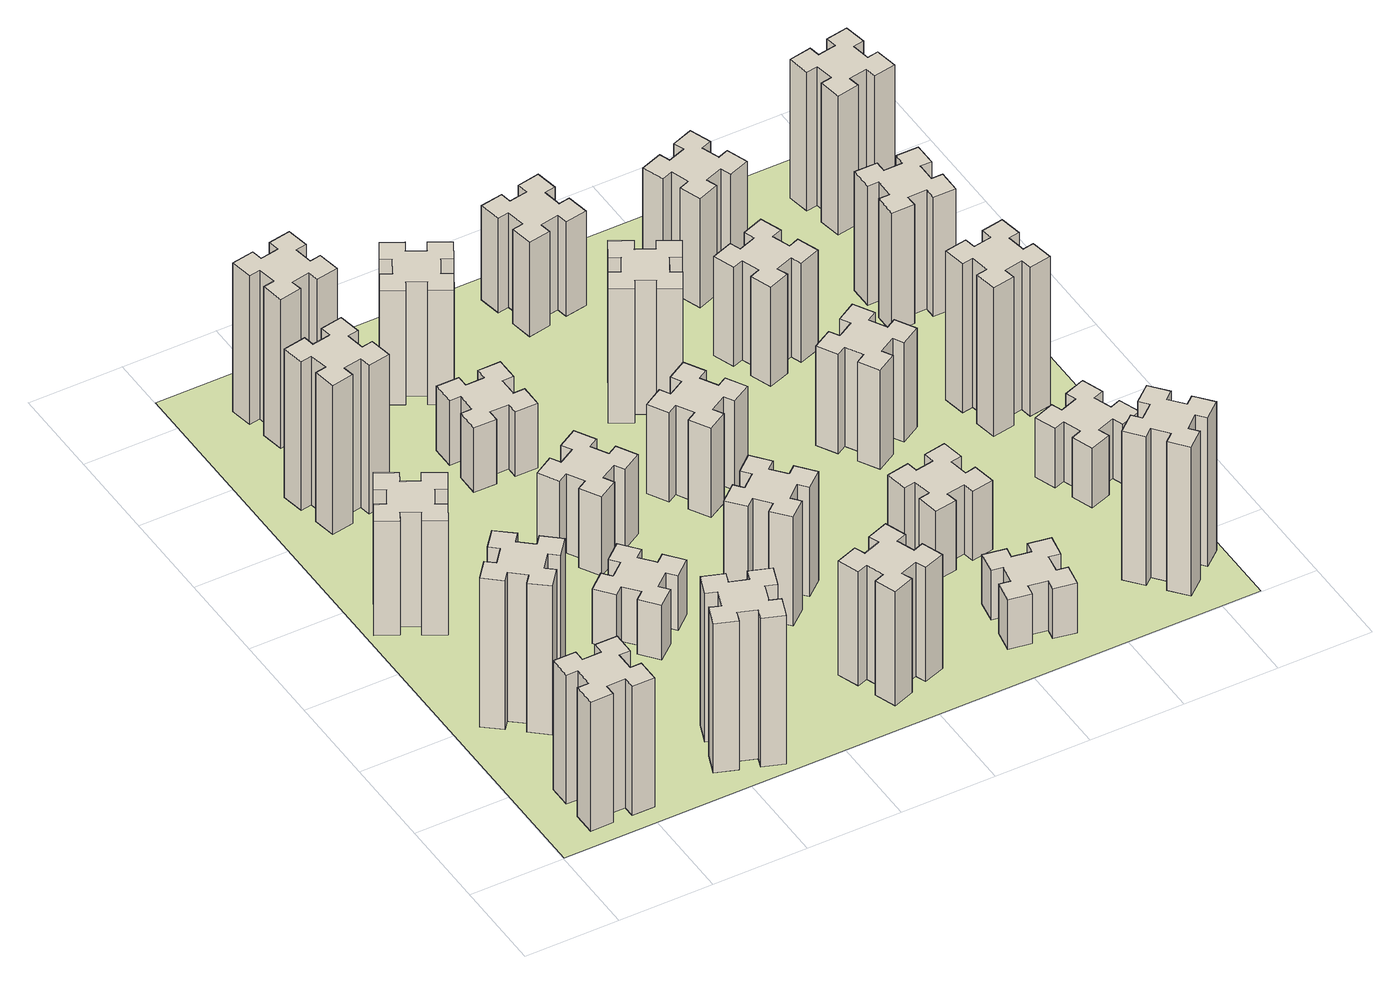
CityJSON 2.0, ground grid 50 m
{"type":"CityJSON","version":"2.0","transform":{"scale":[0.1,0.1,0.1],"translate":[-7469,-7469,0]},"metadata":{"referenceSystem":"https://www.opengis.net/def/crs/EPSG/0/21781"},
"CityObjects":{
"building1":{"type":"Building","attributes":{"class":"1000","function":"1000","usage":"1000","yearOfConstruction":2016,"roofType":"1000","measuredHeight":78,"storeysAboveGround":30,"storeysBelowGround":0},"geometry":[{"type":"Solid","lod":"1","boundaries":[[[[0,1,2,3,4,5,6,7,8,9,10,11,12,13,14,15,16,17,18,19]],[[17,16,20,21]],[[16,15,22,20]],[[15,14,23,22]],[[14,13,24,23]],[[13,12,25,24]],[[12,11,26,25]],[[11,10,27,26]],[[10,9,28,27]],[[9,8,29,28]],[[8,7,30,29]],[[7,6,31,30]],[[6,5,32,31]],[[5,4,33,32]],[[4,3,34,33]],[[3,2,35,34]],[[2,1,36,35]],[[1,0,37,36]],[[0,19,38,37]],[[19,18,39,38]],[[18,17,21,39]],[[24,25,26,27,28,29,30,31,32,33,34,35,36,37,38,39,21,20,22,23]]]]}]},
"building2":{"type":"Building","attributes":{"class":"1000","function":"1000","usage":"1000","yearOfConstruction":2016,"roofType":"1000","measuredHeight":90,"storeysAboveGround":30,"storeysBelowGround":0},"geometry":[{"type":"Solid","lod":"1","boundaries":[[[[40,41,42,43,44,45,46,47,48,49,50,51,52,53,54,55,56,57,58,59]],[[57,56,60,61]],[[56,55,62,60]],[[55,54,63,62]],[[54,53,64,63]],[[53,52,65,64]],[[52,51,66,65]],[[51,50,67,66]],[[50,49,68,67]],[[49,48,69,68]],[[48,47,70,69]],[[47,46,71,70]],[[46,45,72,71]],[[45,44,73,72]],[[44,43,74,73]],[[43,42,75,74]],[[42,41,76,75]],[[41,40,77,76]],[[40,59,78,77]],[[59,58,79,78]],[[58,57,61,79]],[[64,65,66,67,68,69,70,71,72,73,74,75,76,77,78,79,61,60,62,63]]]]}]},
"building3":{"type":"Building","attributes":{"class":"1000","function":"1000","usage":"1000","yearOfConstruction":2016,"roofType":"1000","measuredHeight":69,"storeysAboveGround":30,"storeysBelowGround":0},"geometry":[{"type":"Solid","lod":"1","boundaries":[[[[80,81,82,83,84,85,86,87,88,89,90,91,92,93,94,95,96,97,98,99]],[[97,96,100,101]],[[96,95,102,100]],[[95,94,103,102]],[[94,93,104,103]],[[93,92,105,104]],[[92,91,106,105]],[[91,90,107,106]],[[90,89,108,107]],[[89,88,109,108]],[[88,87,110,109]],[[87,86,111,110]],[[86,85,112,111]],[[85,84,113,112]],[[84,83,114,113]],[[83,82,115,114]],[[82,81,116,115]],[[81,80,117,116]],[[80,99,118,117]],[[99,98,119,118]],[[98,97,101,119]],[[104,105,106,107,108,109,110,111,112,113,114,115,116,117,118,119,101,100,102,103]]]]}]},
"building4":{"type":"Building","attributes":{"class":"1000","function":"1000","usage":"1000","yearOfConstruction":2016,"roofType":"1000","measuredHeight":90,"storeysAboveGround":30,"storeysBelowGround":0},"geometry":[{"type":"Solid","lod":"1","boundaries":[[[[120,121,122,123,124,125,126,127,128,129,130,131,132,133,134,135,136,137,138,139]],[[137,136,140,141]],[[136,135,142,140]],[[135,134,143,142]],[[134,133,144,143]],[[133,132,145,144]],[[132,131,146,145]],[[131,130,147,146]],[[130,129,148,147]],[[129,128,149,148]],[[128,127,150,149]],[[127,126,151,150]],[[126,125,152,151]],[[125,124,153,152]],[[124,123,154,153]],[[123,122,155,154]],[[122,121,156,155]],[[121,120,157,156]],[[120,139,158,157]],[[139,138,159,158]],[[138,137,141,159]],[[144,145,146,147,148,149,150,151,152,153,154,155,156,157,158,159,141,140,142,143]]]]}]},
"building5":{"type":"Building","attributes":{"class":"1000","function":"1000","usage":"1000","yearOfConstruction":2016,"roofType":"1000","measuredHeight":90,"storeysAboveGround":30,"storeysBelowGround":0},"geometry":[{"type":"Solid","lod":"1","boundaries":[[[[160,161,162,163,164,165,166,167,168,169,170,171,172,173,174,175,176,177,178,179]],[[177,176,180,181]],[[176,175,182,180]],[[175,174,183,182]],[[174,173,184,183]],[[173,172,185,184]],[[172,171,186,185]],[[171,170,187,186]],[[170,169,188,187]],[[169,168,189,188]],[[168,167,190,189]],[[167,166,191,190]],[[166,165,192,191]],[[165,164,193,192]],[[164,163,194,193]],[[163,162,195,194]],[[162,161,196,195]],[[161,160,197,196]],[[160,179,198,197]],[[179,178,199,198]],[[178,177,181,199]],[[184,185,186,187,188,189,190,191,192,193,194,195,196,197,198,199,181,180,182,183]]]]}]},
"building6":{"type":"Building","attributes":{"class":"1000","function":"1000","usage":"1000","yearOfConstruction":2016,"roofType":"1000","measuredHeight":90,"storeysAboveGround":30,"storeysBelowGround":0},"geometry":[{"type":"Solid","lod":"1","boundaries":[[[[200,201,202,203,204,205,206,207,208,209,210,211,212,213,214,215,216,217,218,219]],[[217,216,220,221]],[[216,215,222,220]],[[215,214,223,222]],[[214,213,224,223]],[[213,212,225,224]],[[212,211,226,225]],[[211,210,227,226]],[[210,209,228,227]],[[209,208,229,228]],[[208,207,230,229]],[[207,206,231,230]],[[206,205,232,231]],[[205,204,233,232]],[[204,203,234,233]],[[203,202,235,234]],[[202,201,236,235]],[[201,200,237,236]],[[200,219,238,237]],[[219,218,239,238]],[[218,217,221,239]],[[224,225,226,227,228,229,230,231,232,233,234,235,236,237,238,239,221,220,222,223]]]]}]},
"building7":{"type":"Building","attributes":{"class":"1000","function":"1000","usage":"1000","yearOfConstruction":2016,"roofType":"1000","measuredHeight":33,"storeysAboveGround":30,"storeysBelowGround":0},"geometry":[{"type":"Solid","lod":"1","boundaries":[[[[240,241,242,243,244,245,246,247,248,249,250,251,252,253,254,255,256,257,258,259]],[[257,256,260,261]],[[256,255,262,260]],[[255,254,263,262]],[[254,253,264,263]],[[253,252,265,264]],[[252,251,266,265]],[[251,250,267,266]],[[250,249,268,267]],[[249,248,269,268]],[[248,247,270,269]],[[247,246,271,270]],[[246,245,272,271]],[[245,244,273,272]],[[244,243,274,273]],[[243,242,275,274]],[[242,241,276,275]],[[241,240,277,276]],[[240,259,278,277]],[[259,258,279,278]],[[258,257,261,279]],[[264,265,266,267,268,269,270,271,272,273,274,275,276,277,278,279,261,260,262,263]]]]}]},
"building8":{"type":"Building","attributes":{"class":"1000","function":"1000","usage":"1000","yearOfConstruction":2016,"roofType":"1000","measuredHeight":48,"storeysAboveGround":30,"storeysBelowGround":0},"geometry":[{"type":"Solid","lod":"1","boundaries":[[[[280,281,282,283,284,285,286,287,288,289,290,291,292,293,294,295,296,297,298,299]],[[297,296,300,301]],[[296,295,302,300]],[[295,294,303,302]],[[294,293,304,303]],[[293,292,305,304]],[[292,291,306,305]],[[291,290,307,306]],[[290,289,308,307]],[[289,288,309,308]],[[288,287,310,309]],[[287,286,311,310]],[[286,285,312,311]],[[285,284,313,312]],[[284,283,314,313]],[[283,282,315,314]],[[282,281,316,315]],[[281,280,317,316]],[[280,299,318,317]],[[299,298,319,318]],[[298,297,301,319]],[[304,305,306,307,308,309,310,311,312,313,314,315,316,317,318,319,301,300,302,303]]]]}]},
"building9":{"type":"Building","attributes":{"class":"1000","function":"1000","usage":"1000","yearOfConstruction":2016,"roofType":"1000","measuredHeight":39,"storeysAboveGround":30,"storeysBelowGround":0},"geometry":[{"type":"Solid","lod":"1","boundaries":[[[[320,321,322,323,324,325,326,327,328,329,330,331,332,333,334,335,336,337,338,339]],[[337,336,340,341]],[[336,335,342,340]],[[335,334,343,342]],[[334,333,344,343]],[[333,332,345,344]],[[332,331,346,345]],[[331,330,347,346]],[[330,329,348,347]],[[329,328,349,348]],[[328,327,350,349]],[[327,326,351,350]],[[326,325,352,351]],[[325,324,353,352]],[[324,323,354,353]],[[323,322,355,354]],[[322,321,356,355]],[[321,320,357,356]],[[320,339,358,357]],[[339,338,359,358]],[[338,337,341,359]],[[344,345,346,347,348,349,350,351,352,353,354,355,356,357,358,359,341,340,342,343]]]]}]},
"building10":{"type":"Building","attributes":{"class":"1000","function":"1000","usage":"1000","yearOfConstruction":2016,"roofType":"1000","measuredHeight":69,"storeysAboveGround":30,"storeysBelowGround":0},"geometry":[{"type":"Solid","lod":"1","boundaries":[[[[360,361,362,363,364,365,366,367,368,369,370,371,372,373,374,375,376,377,378,379]],[[377,376,380,381]],[[376,375,382,380]],[[375,374,383,382]],[[374,373,384,383]],[[373,372,385,384]],[[372,371,386,385]],[[371,370,387,386]],[[370,369,388,387]],[[369,368,389,388]],[[368,367,390,389]],[[367,366,391,390]],[[366,365,392,391]],[[365,364,393,392]],[[364,363,394,393]],[[363,362,395,394]],[[362,361,396,395]],[[361,360,397,396]],[[360,379,398,397]],[[379,378,399,398]],[[378,377,381,399]],[[384,385,386,387,388,389,390,391,392,393,394,395,396,397,398,399,381,380,382,383]]]]}]},
"building11":{"type":"Building","attributes":{"class":"1000","function":"1000","usage":"1000","yearOfConstruction":2016,"roofType":"1000","measuredHeight":69,"storeysAboveGround":30,"storeysBelowGround":0},"geometry":[{"type":"Solid","lod":"1","boundaries":[[[[400,401,402,403,404,405,406,407,408,409,410,411,412,413,414,415,416,417,418,419]],[[417,416,420,421]],[[416,415,422,420]],[[415,414,423,422]],[[414,413,424,423]],[[413,412,425,424]],[[412,411,426,425]],[[411,410,427,426]],[[410,409,428,427]],[[409,408,429,428]],[[408,407,430,429]],[[407,406,431,430]],[[406,405,432,431]],[[405,404,433,432]],[[404,403,434,433]],[[403,402,435,434]],[[402,401,436,435]],[[401,400,437,436]],[[400,419,438,437]],[[419,418,439,438]],[[418,417,421,439]],[[424,425,426,427,428,429,430,431,432,433,434,435,436,437,438,439,421,420,422,423]]]]}]},
"building12":{"type":"Building","attributes":{"class":"1000","function":"1000","usage":"1000","yearOfConstruction":2016,"roofType":"1000","measuredHeight":66,"storeysAboveGround":30,"storeysBelowGround":0},"geometry":[{"type":"Solid","lod":"1","boundaries":[[[[440,441,442,443,444,445,446,447,448,449,450,451,452,453,454,455,456,457,458,459]],[[457,456,460,461]],[[456,455,462,460]],[[455,454,463,462]],[[454,453,464,463]],[[453,452,465,464]],[[452,451,466,465]],[[451,450,467,466]],[[450,449,468,467]],[[449,448,469,468]],[[448,447,470,469]],[[447,446,471,470]],[[446,445,472,471]],[[445,444,473,472]],[[444,443,474,473]],[[443,442,475,474]],[[442,441,476,475]],[[441,440,477,476]],[[440,459,478,477]],[[459,458,479,478]],[[458,457,461,479]],[[464,465,466,467,468,469,470,471,472,473,474,475,476,477,478,479,461,460,462,463]]]]}]},
"building13":{"type":"Building","attributes":{"class":"1000","function":"1000","usage":"1000","yearOfConstruction":2016,"roofType":"1000","measuredHeight":54,"storeysAboveGround":30,"storeysBelowGround":0},"geometry":[{"type":"Solid","lod":"1","boundaries":[[[[480,481,482,483,484,485,486,487,488,489,490,491,492,493,494,495,496,497,498,499]],[[497,496,500,501]],[[496,495,502,500]],[[495,494,503,502]],[[494,493,504,503]],[[493,492,505,504]],[[492,491,506,505]],[[491,490,507,506]],[[490,489,508,507]],[[489,488,509,508]],[[488,487,510,509]],[[487,486,511,510]],[[486,485,512,511]],[[485,484,513,512]],[[484,483,514,513]],[[483,482,515,514]],[[482,481,516,515]],[[481,480,517,516]],[[480,499,518,517]],[[499,498,519,518]],[[498,497,501,519]],[[504,505,506,507,508,509,510,511,512,513,514,515,516,517,518,519,501,500,502,503]]]]}]},
"building14":{"type":"Building","attributes":{"class":"1000","function":"1000","usage":"1000","yearOfConstruction":2016,"roofType":"1000","measuredHeight":81,"storeysAboveGround":30,"storeysBelowGround":0},"geometry":[{"type":"Solid","lod":"1","boundaries":[[[[520,521,522,523,524,525,526,527,528,529,530,531,532,533,534,535,536,537,538,539]],[[537,536,540,541]],[[536,535,542,540]],[[535,534,543,542]],[[534,533,544,543]],[[533,532,545,544]],[[532,531,546,545]],[[531,530,547,546]],[[530,529,548,547]],[[529,528,549,548]],[[528,527,550,549]],[[527,526,551,550]],[[526,525,552,551]],[[525,524,553,552]],[[524,523,554,553]],[[523,522,555,554]],[[522,521,556,555]],[[521,520,557,556]],[[520,539,558,557]],[[539,538,559,558]],[[538,537,541,559]],[[544,545,546,547,548,549,550,551,552,553,554,555,556,557,558,559,541,540,542,543]]]]}]},
"building15":{"type":"Building","attributes":{"class":"1000","function":"1000","usage":"1000","yearOfConstruction":2016,"roofType":"1000","measuredHeight":30,"storeysAboveGround":30,"storeysBelowGround":0},"geometry":[{"type":"Solid","lod":"1","boundaries":[[[[560,561,562,563,564,565,566,567,568,569,570,571,572,573,574,575,576,577,578,579]],[[577,576,580,581]],[[576,575,582,580]],[[575,574,583,582]],[[574,573,584,583]],[[573,572,585,584]],[[572,571,586,585]],[[571,570,587,586]],[[570,569,588,587]],[[569,568,589,588]],[[568,567,590,589]],[[567,566,591,590]],[[566,565,592,591]],[[565,564,593,592]],[[564,563,594,593]],[[563,562,595,594]],[[562,561,596,595]],[[561,560,597,596]],[[560,579,598,597]],[[579,578,599,598]],[[578,577,581,599]],[[584,585,586,587,588,589,590,591,592,593,594,595,596,597,598,599,581,580,582,583]]]]}]},
"building16":{"type":"Building","attributes":{"class":"1000","function":"1000","usage":"1000","yearOfConstruction":2016,"roofType":"1000","measuredHeight":57,"storeysAboveGround":30,"storeysBelowGround":0},"geometry":[{"type":"Solid","lod":"1","boundaries":[[[[600,601,602,603,604,605,606,607,608,609,610,611,612,613,614,615,616,617,618,619]],[[617,616,620,621]],[[616,615,622,620]],[[615,614,623,622]],[[614,613,624,623]],[[613,612,625,624]],[[612,611,626,625]],[[611,610,627,626]],[[610,609,628,627]],[[609,608,629,628]],[[608,607,630,629]],[[607,606,631,630]],[[606,605,632,631]],[[605,604,633,632]],[[604,603,634,633]],[[603,602,635,634]],[[602,601,636,635]],[[601,600,637,636]],[[600,619,638,637]],[[619,618,639,638]],[[618,617,621,639]],[[624,625,626,627,628,629,630,631,632,633,634,635,636,637,638,639,621,620,622,623]]]]}]},
"building17":{"type":"Building","attributes":{"class":"1000","function":"1000","usage":"1000","yearOfConstruction":2016,"roofType":"1000","measuredHeight":42,"storeysAboveGround":30,"storeysBelowGround":0},"geometry":[{"type":"Solid","lod":"1","boundaries":[[[[640,641,642,643,644,645,646,647,648,649,650,651,652,653,654,655,656,657,658,659]],[[657,656,660,661]],[[656,655,662,660]],[[655,654,663,662]],[[654,653,664,663]],[[653,652,665,664]],[[652,651,666,665]],[[651,650,667,666]],[[650,649,668,667]],[[649,648,669,668]],[[648,647,670,669]],[[647,646,671,670]],[[646,645,672,671]],[[645,644,673,672]],[[644,643,674,673]],[[643,642,675,674]],[[642,641,676,675]],[[641,640,677,676]],[[640,659,678,677]],[[659,658,679,678]],[[658,657,661,679]],[[664,665,666,667,668,669,670,671,672,673,674,675,676,677,678,679,661,660,662,663]]]]}]},
"building18":{"type":"Building","attributes":{"class":"1000","function":"1000","usage":"1000","yearOfConstruction":2016,"roofType":"1000","measuredHeight":60,"storeysAboveGround":30,"storeysBelowGround":0},"geometry":[{"type":"Solid","lod":"1","boundaries":[[[[680,681,682,683,684,685,686,687,688,689,690,691,692,693,694,695,696,697,698,699]],[[697,696,700,701]],[[696,695,702,700]],[[695,694,703,702]],[[694,693,704,703]],[[693,692,705,704]],[[692,691,706,705]],[[691,690,707,706]],[[690,689,708,707]],[[689,688,709,708]],[[688,687,710,709]],[[687,686,711,710]],[[686,685,712,711]],[[685,684,713,712]],[[684,683,714,713]],[[683,682,715,714]],[[682,681,716,715]],[[681,680,717,716]],[[680,699,718,717]],[[699,698,719,718]],[[698,697,701,719]],[[704,705,706,707,708,709,710,711,712,713,714,715,716,717,718,719,701,700,702,703]]]]}]},
"building19":{"type":"Building","attributes":{"class":"1000","function":"1000","usage":"1000","yearOfConstruction":2016,"roofType":"1000","measuredHeight":60,"storeysAboveGround":30,"storeysBelowGround":0},"geometry":[{"type":"Solid","lod":"1","boundaries":[[[[720,721,722,723,724,725,726,727,728,729,730,731,732,733,734,735,736,737,738,739]],[[737,736,740,741]],[[736,735,742,740]],[[735,734,743,742]],[[734,733,744,743]],[[733,732,745,744]],[[732,731,746,745]],[[731,730,747,746]],[[730,729,748,747]],[[729,728,749,748]],[[728,727,750,749]],[[727,726,751,750]],[[726,725,752,751]],[[725,724,753,752]],[[724,723,754,753]],[[723,722,755,754]],[[722,721,756,755]],[[721,720,757,756]],[[720,739,758,757]],[[739,738,759,758]],[[738,737,741,759]],[[744,745,746,747,748,749,750,751,752,753,754,755,756,757,758,759,741,740,742,743]]]]}]},
"building20":{"type":"Building","attributes":{"class":"1000","function":"1000","usage":"1000","yearOfConstruction":2016,"roofType":"1000","measuredHeight":90,"storeysAboveGround":30,"storeysBelowGround":0},"geometry":[{"type":"Solid","lod":"1","boundaries":[[[[760,761,762,763,764,765,766,767,768,769,770,771,772,773,774,775,776,777,778,779]],[[777,776,780,781]],[[776,775,782,780]],[[775,774,783,782]],[[774,773,784,783]],[[773,772,785,784]],[[772,771,786,785]],[[771,770,787,786]],[[770,769,788,787]],[[769,768,789,788]],[[768,767,790,789]],[[767,766,791,790]],[[766,765,792,791]],[[765,764,793,792]],[[764,763,794,793]],[[763,762,795,794]],[[762,761,796,795]],[[761,760,797,796]],[[760,779,798,797]],[[779,778,799,798]],[[778,777,781,799]],[[784,785,786,787,788,789,790,791,792,793,794,795,796,797,798,799,781,780,782,783]]]]}]},
"building21":{"type":"Building","attributes":{"class":"1000","function":"1000","usage":"1000","yearOfConstruction":2016,"roofType":"1000","measuredHeight":66,"storeysAboveGround":30,"storeysBelowGround":0},"geometry":[{"type":"Solid","lod":"1","boundaries":[[[[800,801,802,803,804,805,806,807,808,809,810,811,812,813,814,815,816,817,818,819]],[[817,816,820,821]],[[816,815,822,820]],[[815,814,823,822]],[[814,813,824,823]],[[813,812,825,824]],[[812,811,826,825]],[[811,810,827,826]],[[810,809,828,827]],[[809,808,829,828]],[[808,807,830,829]],[[807,806,831,830]],[[806,805,832,831]],[[805,804,833,832]],[[804,803,834,833]],[[803,802,835,834]],[[802,801,836,835]],[[801,800,837,836]],[[800,819,838,837]],[[819,818,839,838]],[[818,817,821,839]],[[824,825,826,827,828,829,830,831,832,833,834,835,836,837,838,839,821,820,822,823]]]]}]},
"building22":{"type":"Building","attributes":{"class":"1000","function":"1000","usage":"1000","yearOfConstruction":2016,"roofType":"1000","measuredHeight":36,"storeysAboveGround":30,"storeysBelowGround":0},"geometry":[{"type":"Solid","lod":"1","boundaries":[[[[840,841,842,843,844,845,846,847,848,849,850,851,852,853,854,855,856,857,858,859]],[[857,856,860,861]],[[856,855,862,860]],[[855,854,863,862]],[[854,853,864,863]],[[853,852,865,864]],[[852,851,866,865]],[[851,850,867,866]],[[850,849,868,867]],[[849,848,869,868]],[[848,847,870,869]],[[847,846,871,870]],[[846,845,872,871]],[[845,844,873,872]],[[844,843,874,873]],[[843,842,875,874]],[[842,841,876,875]],[[841,840,877,876]],[[840,859,878,877]],[[859,858,879,878]],[[858,857,861,879]],[[864,865,866,867,868,869,870,871,872,873,874,875,876,877,878,879,861,860,862,863]]]]}]},
"building23":{"type":"Building","attributes":{"class":"1000","function":"1000","usage":"1000","yearOfConstruction":2016,"roofType":"1000","measuredHeight":90,"storeysAboveGround":30,"storeysBelowGround":0},"geometry":[{"type":"Solid","lod":"1","boundaries":[[[[880,881,882,883,884,885,886,887,888,889,890,891,892,893,894,895,896,897,898,899]],[[897,896,900,901]],[[896,895,902,900]],[[895,894,903,902]],[[894,893,904,903]],[[893,892,905,904]],[[892,891,906,905]],[[891,890,907,906]],[[890,889,908,907]],[[889,888,909,908]],[[888,887,910,909]],[[887,886,911,910]],[[886,885,912,911]],[[885,884,913,912]],[[884,883,914,913]],[[883,882,915,914]],[[882,881,916,915]],[[881,880,917,916]],[[880,899,918,917]],[[899,898,919,918]],[[898,897,901,919]],[[904,905,906,907,908,909,910,911,912,913,914,915,916,917,918,919,901,900,902,903]]]]}]},
"building24":{"type":"Building","attributes":{"class":"1000","function":"1000","usage":"1000","yearOfConstruction":2016,"roofType":"1000","measuredHeight":72,"storeysAboveGround":30,"storeysBelowGround":0},"geometry":[{"type":"Solid","lod":"1","boundaries":[[[[920,921,922,923,924,925,926,927,928,929,930,931,932,933,934,935,936,937,938,939]],[[937,936,940,941]],[[936,935,942,940]],[[935,934,943,942]],[[934,933,944,943]],[[933,932,945,944]],[[932,931,946,945]],[[931,930,947,946]],[[930,929,948,947]],[[929,928,949,948]],[[928,927,950,949]],[[927,926,951,950]],[[926,925,952,951]],[[925,924,953,952]],[[924,923,954,953]],[[923,922,955,954]],[[922,921,956,955]],[[921,920,957,956]],[[920,939,958,957]],[[939,938,959,958]],[[938,937,941,959]],[[944,945,946,947,948,949,950,951,952,953,954,955,956,957,958,959,941,940,942,943]]]]}]},
"building25":{"type":"Building","attributes":{"class":"1000","function":"1000","usage":"1000","yearOfConstruction":2016,"roofType":"1000","measuredHeight":84,"storeysAboveGround":30,"storeysBelowGround":0},"geometry":[{"type":"Solid","lod":"1","boundaries":[[[[960,961,962,963,964,965,966,967,968,969,970,971,972,973,974,975,976,977,978,979]],[[977,976,980,981]],[[976,975,982,980]],[[975,974,983,982]],[[974,973,984,983]],[[973,972,985,984]],[[972,971,986,985]],[[971,970,987,986]],[[970,969,988,987]],[[969,968,989,988]],[[968,967,990,989]],[[967,966,991,990]],[[966,965,992,991]],[[965,964,993,992]],[[964,963,994,993]],[[963,962,995,994]],[[962,961,996,995]],[[961,960,997,996]],[[960,979,998,997]],[[979,978,999,998]],[[978,977,981,999]],[[984,985,986,987,988,989,990,991,992,993,994,995,996,997,998,999,981,980,982,983]]]]}]},
"landuse1":{"type":"LandUse","attributes":{"name":"plot1","function":"1010"},"geometry":[{"type":"MultiSurface","lod":"1","boundaries":[[[1000,1001,1002,1003]]]}]}
},
"vertices":[
[265,325,0],[265,225,0],[205,225,0],[205,105,0],[325,105,0],[325,165,0],[425,165,0],[425,105,0],[545,105,0],[545,225,0],[485,225,0],[485,325,0],[545,325,0],[545,445,0],[425,445,0],[425,385,0],[325,385,0],[325,445,0],[205,445,0],[205,325,0],[325,385,780],[325,445,780],[425,385,780],[425,445,780],[545,445,780],[545,325,780],[485,325,780],[485,225,780],[545,225,780],[545,105,780],[425,105,780],[425,165,780],[325,165,780],[325,105,780],[205,105,780],[205,225,780],[265,225,780],[265,325,780],[205,325,780],[205,445,780],
[484,1067,0],[408,1132,0],[446,1178,0],[354,1255,0],[277,1163,0],[323,1124,0],[259,1048,0],[213,1086,0],[136,994,0],[228,917,0],[266,963,0],[343,899,0],[304,853,0],[396,776,0],[473,868,0],[427,906,0],[492,983,0],[538,944,0],[615,1036,0],[523,1113,0],[492,983,900],[538,944,900],[427,906,900],[473,868,900],[396,776,900],[304,853,900],[343,899,900],[266,963,900],[228,917,900],[136,994,900],[213,1086,900],[259,1048,900],[323,1124,900],[277,1163,900],[354,1255,900],[446,1178,900],[408,1132,900],[484,1067,900],[523,1113,900],[615,1036,900],
[374,1926,0],[287,1976,0],[317,2028,0],[213,2088,0],[153,1984,0],[205,1954,0],[155,1867,0],[103,1897,0],[43,1793,0],[147,1733,0],[177,1785,0],[264,1735,0],[234,1683,0],[338,1623,0],[398,1727,0],[346,1757,0],[396,1844,0],[448,1814,0],[508,1918,0],[404,1978,0],[396,1844,690],[448,1814,690],[346,1757,690],[398,1727,690],[338,1623,690],[234,1683,690],[264,1735,690],[177,1785,690],[147,1733,690],[43,1793,690],[103,1897,690],[155,1867,690],[205,1954,690],[153,1984,690],[213,2088,690],[317,2028,690],[287,1976,690],[374,1926,690],[404,1978,690],[508,1918,690],
[405,2812,0],[307,2795,0],[297,2854,0],[178,2833,0],[199,2715,0],[258,2725,0],[276,2627,0],[217,2617,0],[237,2498,0],[356,2519,0],[345,2578,0],[444,2596,0],[454,2537,0],[572,2557,0],[551,2676,0],[492,2665,0],[475,2764,0],[534,2774,0],[513,2892,0],[395,2871,0],[475,2764,900],[534,2774,900],[492,2665,900],[551,2676,900],[572,2557,900],[454,2537,900],[444,2596,900],[345,2578,900],[356,2519,900],[237,2498,900],[217,2617,900],[276,2627,900],[258,2725,900],[199,2715,900],[178,2833,900],[297,2854,900],[307,2795,900],[405,2812,900],[395,2871,900],[513,2892,900],
[1029,360,0],[995,266,0],[939,287,0],[897,174,0],[1010,133,0],[1031,189,0],[1125,155,0],[1104,99,0],[1217,57,0],[1258,170,0],[1202,191,0],[1236,285,0],[1292,264,0],[1333,377,0],[1220,418,0],[1200,362,0],[1106,396,0],[1127,452,0],[1014,493,0],[973,380,0],[1106,396,900],[1127,452,900],[1200,362,900],[1220,418,900],[1333,377,900],[1292,264,900],[1236,285,900],[1202,191,900],[1258,170,900],[1217,57,900],[1104,99,900],[1125,155,900],[1031,189,900],[1010,133,900],[897,174,900],[939,287,900],[995,266,900],[1029,360,900],[973,380,900],[1014,493,900],
[592,3305,0],[575,3404,0],[634,3414,0],[613,3532,0],[495,3511,0],[505,3452,0],[407,3435,0],[397,3494,0],[278,3473,0],[299,3355,0],[358,3365,0],[376,3267,0],[317,3257,0],[337,3138,0],[456,3159,0],[445,3218,0],[544,3236,0],[554,3177,0],[672,3197,0],[651,3316,0],[544,3236,900],[554,3177,900],[445,3218,900],[456,3159,900],[337,3138,900],[317,3257,900],[376,3267,900],[358,3365,900],[299,3355,900],[278,3473,900],[397,3494,900],[407,3435,900],[505,3452,900],[495,3511,900],[613,3532,900],[634,3414,900],[575,3404,900],[592,3305,900],[651,3316,900],[672,3197,900],
[1083,1332,0],[1006,1267,0],[968,1313,0],[876,1236,0],[953,1144,0],[999,1183,0],[1063,1106,0],[1017,1068,0],[1094,976,0],[1186,1053,0],[1148,1099,0],[1224,1163,0],[1263,1117,0],[1355,1194,0],[1278,1286,0],[1232,1248,0],[1167,1324,0],[1213,1363,0],[1136,1455,0],[1044,1378,0],[1167,1324,330],[1213,1363,330],[1232,1248,330],[1278,1286,330],[1355,1194,330],[1263,1117,330],[1224,1163,330],[1148,1099,330],[1186,1053,330],[1094,976,330],[1017,1068,330],[1063,1106,330],[999,1183,330],[953,1144,330],[876,1236,330],[968,1313,330],[1006,1267,330],[1083,1332,330],[1044,1378,330],[1136,1455,330],
[1095,1844,0],[1145,1757,0],[1093,1727,0],[1153,1623,0],[1257,1683,0],[1227,1735,0],[1314,1785,0],[1344,1733,0],[1448,1793,0],[1388,1897,0],[1336,1867,0],[1286,1954,0],[1338,1984,0],[1278,2088,0],[1174,2028,0],[1204,1976,0],[1117,1926,0],[1087,1978,0],[983,1918,0],[1043,1814,0],[1117,1926,480],[1087,1978,480],[1204,1976,480],[1174,2028,480],[1278,2088,480],[1338,1984,480],[1286,1954,480],[1336,1867,480],[1388,1897,480],[1448,1793,480],[1344,1733,480],[1314,1785,480],[1227,1735,480],[1257,1683,480],[1153,1623,480],[1093,1727,480],[1145,1757,480],[1095,1844,480],[1043,1814,480],[983,1918,480],
[1005,2645,0],[1005,2545,0],[945,2545,0],[945,2425,0],[1065,2425,0],[1065,2485,0],[1165,2485,0],[1165,2425,0],[1285,2425,0],[1285,2545,0],[1225,2545,0],[1225,2645,0],[1285,2645,0],[1285,2765,0],[1165,2765,0],[1165,2705,0],[1065,2705,0],[1065,2765,0],[945,2765,0],[945,2645,0],[1065,2705,390],[1065,2765,390],[1165,2705,390],[1165,2765,390],[1285,2765,390],[1285,2645,390],[1225,2645,390],[1225,2545,390],[1285,2545,390],[1285,2425,390],[1165,2425,390],[1165,2485,390],[1065,2485,390],[1065,2425,390],[945,2425,390],[945,2545,390],[1005,2545,390],[1005,2645,390],[945,2645,390],[945,2765,390],
[1965,496,0],[1871,462,0],[1850,518,0],[1737,477,0],[1779,364,0],[1835,385,0],[1869,291,0],[1813,270,0],[1854,157,0],[1967,199,0],[1946,255,0],[2040,289,0],[2060,233,0],[2173,274,0],[2132,387,0],[2076,366,0],[2042,460,0],[2098,480,0],[2057,593,0],[1944,552,0],[2042,460,690],[2098,480,690],[2076,366,690],[2132,387,690],[2173,274,690],[2060,233,690],[2040,289,690],[1946,255,690],[1967,199,690],[1854,157,690],[1813,270,690],[1869,291,690],[1835,385,690],[1779,364,690],[1737,477,690],[1850,518,690],[1871,462,690],[1965,496,690],[1944,552,690],[2057,593,690],
[1186,3137,0],[1236,3224,0],[1288,3194,0],[1348,3298,0],[1244,3358,0],[1214,3306,0],[1127,3356,0],[1157,3408,0],[1053,3468,0],[993,3364,0],[1045,3334,0],[995,3247,0],[943,3277,0],[883,3173,0],[987,3113,0],[1017,3165,0],[1104,3115,0],[1074,3063,0],[1178,3003,0],[1238,3107,0],[1104,3115,690],[1074,3063,690],[1017,3165,690],[987,3113,690],[883,3173,690],[943,3277,690],[995,3247,690],[1045,3334,690],[993,3364,690],[1053,3468,690],[1157,3408,690],[1127,3356,690],[1214,3306,690],[1244,3358,690],[1348,3298,690],[1288,3194,690],[1236,3224,690],[1186,3137,690],[1238,3107,690],[1178,3003,690],
[1788,999,0],[1864,1063,0],[1903,1017,0],[1995,1094,0],[1918,1186,0],[1872,1148,0],[1807,1224,0],[1853,1263,0],[1776,1355,0],[1684,1278,0],[1723,1232,0],[1646,1167,0],[1608,1213,0],[1516,1136,0],[1593,1044,0],[1639,1083,0],[1703,1006,0],[1657,968,0],[1734,876,0],[1826,953,0],[1703,1006,660],[1657,968,660],[1639,1083,660],[1593,1044,660],[1516,1136,660],[1608,1213,660],[1646,1167,660],[1723,1232,660],[1684,1278,660],[1776,1355,660],[1853,1263,660],[1807,1224,660],[1872,1148,660],[1918,1186,660],[1995,1094,660],[1903,1017,660],[1864,1063,660],[1788,999,660],[1826,953,660],[1734,876,660],
[1844,2076,0],[1757,2026,0],[1727,2078,0],[1623,2018,0],[1683,1914,0],[1735,1944,0],[1785,1857,0],[1733,1827,0],[1793,1723,0],[1897,1783,0],[1867,1835,0],[1954,1885,0],[1984,1833,0],[2088,1893,0],[2028,1997,0],[1976,1967,0],[1926,2054,0],[1978,2084,0],[1918,2188,0],[1814,2128,0],[1926,2054,540],[1978,2084,540],[1976,1967,540],[2028,1997,540],[2088,1893,540],[1984,1833,540],[1954,1885,540],[1867,1835,540],[1897,1783,540],[1793,1723,540],[1733,1827,540],[1785,1857,540],[1735,1944,540],[1683,1914,540],[1623,2018,540],[1727,2078,540],[1757,2026,540],[1844,2076,540],[1814,2128,540],[1918,2188,540],
[2054,2666,0],[1967,2716,0],[1997,2768,0],[1893,2828,0],[1833,2724,0],[1885,2694,0],[1835,2607,0],[1783,2637,0],[1723,2533,0],[1827,2473,0],[1857,2525,0],[1944,2475,0],[1914,2423,0],[2018,2363,0],[2078,2467,0],[2026,2497,0],[2076,2584,0],[2128,2554,0],[2188,2658,0],[2084,2718,0],[2076,2584,810],[2128,2554,810],[2026,2497,810],[2078,2467,810],[2018,2363,810],[1914,2423,810],[1944,2475,810],[1857,2525,810],[1827,2473,810],[1723,2533,810],[1783,2637,810],[1835,2607,810],[1885,2694,810],[1833,2724,810],[1893,2828,810],[1997,2768,810],[1967,2716,810],[2054,2666,810],[2084,2718,810],[2188,2658,810],
[2596,444,0],[2578,345,0],[2519,356,0],[2498,237,0],[2617,217,0],[2627,276,0],[2725,258,0],[2715,199,0],[2833,178,0],[2854,297,0],[2795,307,0],[2812,405,0],[2871,395,0],[2892,513,0],[2774,534,0],[2764,475,0],[2665,492,0],[2676,551,0],[2557,572,0],[2537,454,0],[2665,492,300],[2676,551,300],[2764,475,300],[2774,534,300],[2892,513,300],[2871,395,300],[2812,405,300],[2795,307,300],[2854,297,300],[2833,178,300],[2715,199,300],[2725,258,300],[2627,276,300],[2617,217,300],[2498,237,300],[2519,356,300],[2578,345,300],[2596,444,300],[2537,454,300],[2557,572,300],
[1738,3465,0],[1756,3367,0],[1697,3357,0],[1717,3238,0],[1836,3259,0],[1825,3318,0],[1924,3336,0],[1934,3277,0],[2052,3297,0],[2031,3416,0],[1972,3405,0],[1955,3504,0],[2014,3514,0],[1993,3632,0],[1875,3611,0],[1885,3552,0],[1787,3535,0],[1777,3594,0],[1658,3573,0],[1679,3455,0],[1787,3535,570],[1777,3594,570],[1885,3552,570],[1875,3611,570],[1993,3632,570],[2014,3514,570],[1955,3504,570],[1972,3405,570],[2031,3416,570],[2052,3297,570],[1934,3277,570],[1924,3336,570],[1825,3318,570],[1836,3259,570],[1717,3238,570],[1697,3357,570],[1756,3367,570],[1738,3465,570],[1679,3455,570],[1658,3573,570],
[2625,1132,0],[2527,1115,0],[2517,1174,0],[2398,1153,0],[2419,1035,0],[2478,1045,0],[2496,947,0],[2437,937,0],[2457,818,0],[2576,839,0],[2565,898,0],[2664,916,0],[2674,857,0],[2792,877,0],[2771,996,0],[2712,985,0],[2695,1084,0],[2754,1094,0],[2733,1212,0],[2615,1191,0],[2695,1084,420],[2754,1094,420],[2712,985,420],[2771,996,420],[2792,877,420],[2674,857,420],[2664,916,420],[2565,898,420],[2576,839,420],[2457,818,420],[2437,937,420],[2496,947,420],[2478,1045,420],[2419,1035,420],[2398,1153,420],[2517,1174,420],[2527,1115,420],[2625,1132,420],[2615,1191,420],[2733,1212,420],
[2816,1867,0],[2766,1954,0],[2818,1984,0],[2758,2088,0],[2654,2028,0],[2684,1976,0],[2597,1926,0],[2567,1978,0],[2463,1918,0],[2523,1814,0],[2575,1844,0],[2625,1757,0],[2573,1727,0],[2633,1623,0],[2737,1683,0],[2707,1735,0],[2794,1785,0],[2824,1733,0],[2928,1793,0],[2868,1897,0],[2794,1785,600],[2824,1733,600],[2707,1735,600],[2737,1683,600],[2633,1623,600],[2573,1727,600],[2625,1757,600],[2575,1844,600],[2523,1814,600],[2463,1918,600],[2567,1978,600],[2597,1926,600],[2684,1976,600],[2654,2028,600],[2758,2088,600],[2818,1984,600],[2766,1954,600],[2816,1867,600],[2868,1897,600],[2928,1793,600],
[2586,2475,0],[2680,2509,0],[2700,2453,0],[2813,2494,0],[2772,2607,0],[2716,2586,0],[2682,2680,0],[2738,2700,0],[2697,2813,0],[2584,2772,0],[2605,2716,0],[2511,2682,0],[2490,2738,0],[2377,2697,0],[2419,2584,0],[2475,2605,0],[2509,2511,0],[2453,2490,0],[2494,2377,0],[2607,2419,0],[2509,2511,600],[2453,2490,600],[2475,2605,600],[2419,2584,600],[2377,2697,600],[2490,2738,600],[2511,2682,600],[2605,2716,600],[2584,2772,600],[2697,2813,600],[2738,2700,600],[2682,2680,600],[2716,2586,600],[2772,2607,600],[2813,2494,600],[2700,2453,600],[2680,2509,600],[2586,2475,600],[2607,2419,600],[2494,2377,600],
[3468,259,0],[3544,323,0],[3583,277,0],[3675,354,0],[3598,446,0],[3552,408,0],[3487,484,0],[3533,523,0],[3456,615,0],[3364,538,0],[3403,492,0],[3326,427,0],[3288,473,0],[3196,396,0],[3273,304,0],[3319,343,0],[3383,266,0],[3337,228,0],[3414,136,0],[3506,213,0],[3383,266,900],[3337,228,900],[3319,343,900],[3273,304,900],[3196,396,900],[3288,473,900],[3326,427,900],[3403,492,900],[3364,538,900],[3456,615,900],[3533,523,900],[3487,484,900],[3552,408,900],[3598,446,900],[3675,354,900],[3583,277,900],[3544,323,900],[3468,259,900],[3506,213,900],[3414,136,900],
[2716,3226,0],[2682,3320,0],[2738,3340,0],[2697,3453,0],[2584,3412,0],[2605,3356,0],[2511,3322,0],[2490,3378,0],[2377,3337,0],[2419,3224,0],[2475,3245,0],[2509,3151,0],[2453,3130,0],[2494,3017,0],[2607,3059,0],[2586,3115,0],[2680,3149,0],[2700,3093,0],[2813,3134,0],[2772,3247,0],[2680,3149,660],[2700,3093,660],[2586,3115,660],[2607,3059,660],[2494,3017,660],[2453,3130,660],[2509,3151,660],[2475,3245,660],[2419,3224,660],[2377,3337,660],[2490,3378,660],[2511,3322,660],[2605,3356,660],[2584,3412,660],[2697,3453,660],[2738,3340,660],[2682,3320,660],[2716,3226,660],[2772,3247,660],[2813,3134,660],
[3315,1125,0],[3349,1031,0],[3293,1010,0],[3334,897,0],[3447,939,0],[3426,995,0],[3520,1029,0],[3540,973,0],[3653,1014,0],[3612,1127,0],[3556,1106,0],[3522,1200,0],[3578,1220,0],[3537,1333,0],[3424,1292,0],[3445,1236,0],[3351,1202,0],[3330,1258,0],[3217,1217,0],[3259,1104,0],[3351,1202,360],[3330,1258,360],[3445,1236,360],[3424,1292,360],[3537,1333,360],[3578,1220,360],[3522,1200,360],[3556,1106,360],[3612,1127,360],[3653,1014,360],[3540,973,360],[3520,1029,360],[3426,995,360],[3447,939,360],[3334,897,360],[3293,1010,360],[3349,1031,360],[3315,1125,360],[3259,1104,360],[3217,1217,360],
[3365,1872,0],[3267,1855,0],[3257,1914,0],[3138,1893,0],[3159,1775,0],[3218,1785,0],[3236,1687,0],[3177,1677,0],[3197,1558,0],[3316,1579,0],[3305,1638,0],[3404,1656,0],[3414,1597,0],[3532,1617,0],[3511,1736,0],[3452,1725,0],[3435,1824,0],[3494,1834,0],[3473,1952,0],[3355,1931,0],[3435,1824,900],[3494,1834,900],[3452,1725,900],[3511,1736,900],[3532,1617,900],[3414,1597,900],[3404,1656,900],[3305,1638,900],[3316,1579,900],[3197,1558,900],[3177,1677,900],[3236,1687,900],[3218,1785,900],[3159,1775,900],[3138,1893,900],[3257,1914,900],[3267,1855,900],[3365,1872,900],[3355,1931,900],[3473,1952,900],
[3385,2705,0],[3285,2705,0],[3285,2765,0],[3165,2765,0],[3165,2645,0],[3225,2645,0],[3225,2545,0],[3165,2545,0],[3165,2425,0],[3285,2425,0],[3285,2485,0],[3385,2485,0],[3385,2425,0],[3505,2425,0],[3505,2545,0],[3445,2545,0],[3445,2645,0],[3505,2645,0],[3505,2765,0],[3385,2765,0],[3445,2645,720],[3505,2645,720],[3445,2545,720],[3505,2545,720],[3505,2425,720],[3385,2425,720],[3385,2485,720],[3285,2485,720],[3285,2425,720],[3165,2425,720],[3165,2545,720],[3225,2545,720],[3225,2645,720],[3165,2645,720],[3165,2765,720],[3285,2765,720],[3285,2705,720],[3385,2705,720],[3385,2765,720],[3505,2765,720],
[3552,3305,0],[3535,3404,0],[3594,3414,0],[3573,3532,0],[3455,3511,0],[3465,3452,0],[3367,3435,0],[3357,3494,0],[3238,3473,0],[3259,3355,0],[3318,3365,0],[3336,3267,0],[3277,3257,0],[3297,3138,0],[3416,3159,0],[3405,3218,0],[3504,3236,0],[3514,3177,0],[3632,3197,0],[3611,3316,0],[3504,3236,840],[3514,3177,840],[3405,3218,840],[3416,3159,840],[3297,3138,840],[3277,3257,840],[3336,3267,840],[3318,3365,840],[3259,3355,840],[3238,3473,840],[3357,3494,840],[3367,3435,840],[3465,3452,840],[3455,3511,840],[3573,3532,840],[3594,3414,840],[3535,3404,840],[3552,3305,840],[3611,3316,840],[3632,3197,840],
[5,3705,0],[3705,3705,0],[3705,5,0],[5,5,0]
]}
